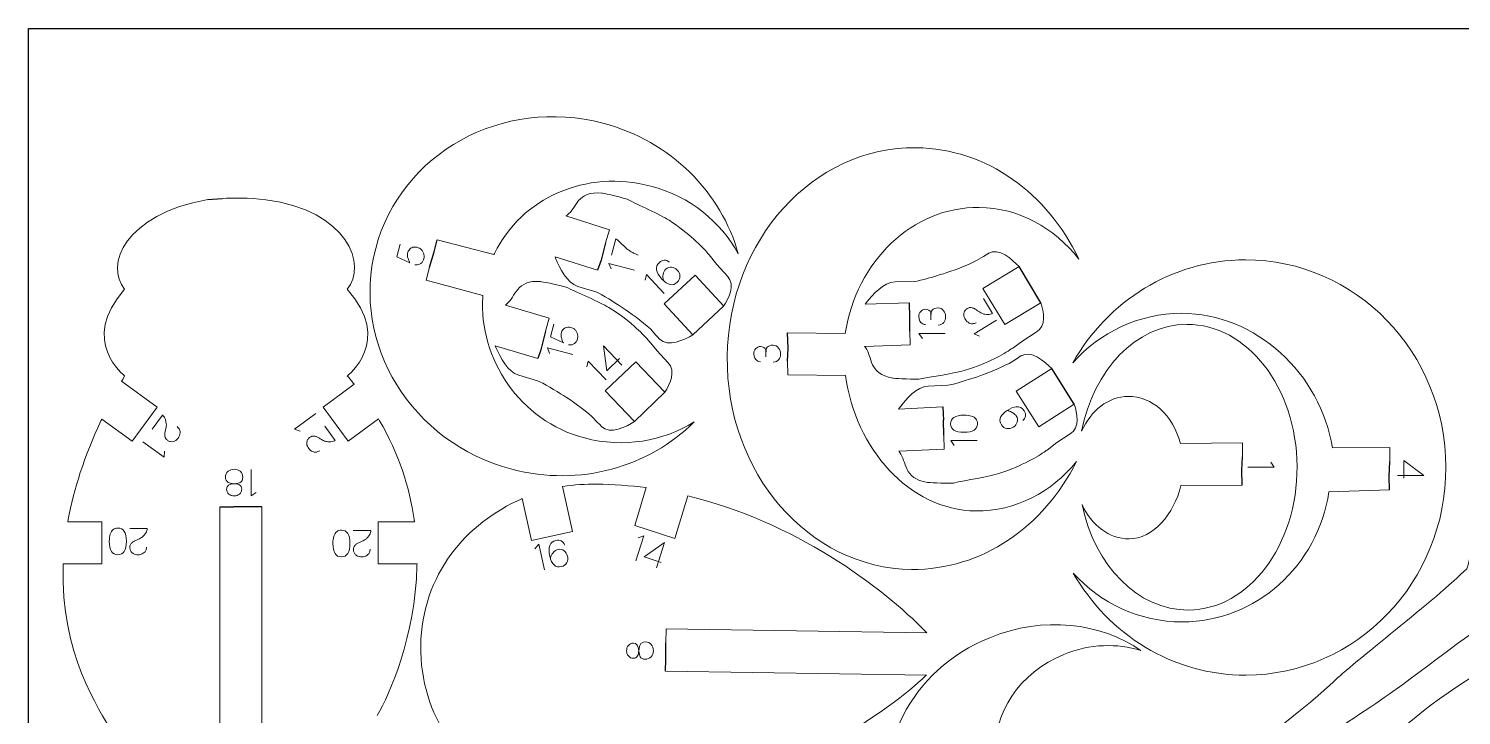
# Model space of a CAD drawing. Header units: millimetres. Extents: x 0 to 213, y 0 to 136.
# Drawn here: x 0 to 103.6, y 86.5 to 136.2 of the extents above; entities that cross this region are included whole.
import ezdxf

# ---------------------------------------------------------------- set-up
doc = ezdxf.new("R2010")
doc.units = ezdxf.units.MM
doc.header["$MEASUREMENT"] = 0
for name, color, linetype in [('Cut', 7, 'Continuous'), ('Stege', 5, 'Continuous'), ('Text', 1, 'Continuous')]:
    doc.layers.add(name, color=color, linetype=linetype)

msp = doc.modelspace()

# ---------------------------------------------------------------- linework, layer by layer
at = {"layer": 'Cut'}
for p, q in [((0, 0), (0, 136.22)), ((0, 136.22), (213.49, 136.22)), ((12.95, 123.85), (13.99, 123.94)), ((29.31, 120.07), (29.53, 120.95)), ((41.39, 119.47), (41.12, 118.75)), ((73.19, 116.39), (71.61, 119)), ((48.03, 114.07), (50.24, 116.13)), ((63.71, 115.34), (63.69, 116.38)), ((54.91, 113.11), (54.86, 114.21)), ((37.03, 112.99), (36.82, 112.34)), ((75.6, 109.04), (73.97, 111.62)), ((43.81, 107.79), (46, 109.91)), ((66.1, 108.85), (66.14, 107.9)), ((87.75, 103.19), (87.72, 104.26)), ((98.39, 102.85), (98.36, 103.81)), ((13.82, 101.62), (14.84, 101.61)), ((16.87, 101.62), (15.9, 101.63)), ((46.05, 89.73), (46.06, 90.56))]:
    msp.add_line(p, q, dxfattribs=at)
at = {"layer": 'Cut', "lineweight": 0}
for p, q in [((38.94, 122.73), (38.85, 122.67)), ((38.85, 122.67), (42, 121.67)), ((42, 121.67), (41.71, 120.71)), ((29.53, 120.95), (33.64, 119.87)), ((33.64, 119.87), (33.69, 119.96)), ((41.12, 118.75), (38.06, 119.72)), ((38.06, 119.72), (38.1, 119.62)), ((49.76, 119.15), (49.2, 119.86)), ((50.52, 118.3), (49.76, 119.15)), ((68.53, 119.44), (69.04, 119.74)), ((28.73, 118.01), (28.99, 118.97)), ((45.95, 116.31), (48.19, 118.38)), ((48.19, 118.38), (50.26, 116.14)), ((71.61, 119), (69, 117.41)), ((32.84, 116.92), (28.73, 118.01)), ((39.71, 117.57), (41.07, 117.15)), ((62.65, 117.9), (64.08, 117.93)), ((69, 117.41), (70.59, 114.81)), ((32.83, 116.82), (32.84, 116.92)), ((34.56, 116.29), (34.48, 116.22)), ((34.48, 116.22), (37.64, 115.28)), ((48.03, 114.07), (45.95, 116.31)), ((50.26, 116.14), (50.24, 116.13)), ((63.69, 116.38), (60.48, 116.28)), ((60.48, 116.28), (60.55, 116.37)), ((70.59, 114.81), (73.19, 116.39)), ((37.64, 115.28), (37.37, 114.32)), ((44.95, 114.49), (45.35, 114.05)), ((54.86, 114.21), (59.04, 114.16)), ((63.73, 113.33), (63.72, 114.33)), ((72.85, 114.25), (71.89, 113.64)), ((36.82, 112.34), (33.74, 113.26)), ((33.74, 113.26), (33.79, 113.15)), ((45.45, 112.9), (44.87, 113.6)), ((60.44, 113.22), (63.73, 113.33)), ((60.51, 113.14), (60.44, 113.22)), ((71.89, 113.64), (71.16, 113.11)), ((41.69, 110), (43.89, 112.11)), ((43.89, 112.11), (46, 109.91)), ((46.22, 112.06), (45.45, 112.9)), ((54.88, 111.16), (54.87, 112.16)), ((70.89, 112), (71.39, 112.31)), ((35.43, 111.14), (36.8, 110.74)), ((59.06, 111.12), (54.88, 111.16)), ((73.97, 111.62), (71.39, 109.98)), ((9.28, 108.84), (6.72, 110.71)), ((23.54, 110.49), (21.29, 108.84)), ((23.45, 110.6), (23.54, 110.49)), ((43.81, 107.79), (41.69, 110)), ((65.04, 110.35), (66.46, 110.41)), ((71.39, 109.98), (73.03, 107.41)), ((7.48, 106.38), (9.28, 108.84)), ((21.29, 108.84), (23.09, 106.38)), ((66.1, 108.85), (62.89, 108.69)), ((62.89, 108.69), (62.96, 108.78)), ((73.03, 107.41), (75.6, 109.04)), ((5.22, 107.83), (5.29, 107.97)), ((5.29, 107.97), (7.48, 106.38)), ((23.09, 106.38), (25.29, 107.98)), ((25.29, 107.98), (25.37, 107.85)), ((40.73, 108.15), (41.13, 107.73)), ((66.2, 105.8), (66.17, 106.8)), ((75.3, 106.9), (74.35, 106.27)), ((62.91, 105.64), (66.2, 105.8)), ((74.35, 106.27), (73.63, 105.72)), ((83.27, 106.21), (87.77, 106.24)), ((87.77, 106.24), (87.77, 105.24)), ((94.26, 105.89), (98.42, 105.9)), ((98.42, 105.9), (98.41, 104.9)), ((62.98, 105.55), (62.91, 105.64)), ((39.33, 99.84), (38.61, 103.08)), ((38.61, 103.08), (38.63, 103.08)), ((44.65, 103.01), (43.83, 100.27)), ((44.62, 103.01), (44.65, 103.01)), ((87.75, 103.19), (83.31, 103.16)), ((98.39, 102.85), (94.01, 102.7)), ((13.82, 101.62), (13.82, 75.9)), ((16.87, 75.94), (16.87, 101.62)), ((35.66, 102.2), (35.68, 102.21)), ((35.68, 102.21), (36.35, 99.18)), ((46.73, 99.33), (47.65, 102.41)), ((47.65, 102.41), (47.67, 102.41)), ((2.84, 100.54), (2.86, 100.69)), ((5.29, 100.54), (2.84, 100.54)), ((5.29, 97.49), (5.29, 100.54)), ((27.9, 100.54), (25.28, 100.54)), ((25.28, 100.54), (25.28, 97.49)), ((27.87, 100.69), (27.9, 100.54)), ((36.35, 99.18), (39.33, 99.84)), ((43.83, 100.27), (46.73, 99.33)), ((2.5, 97.34), (2.5, 97.49)), ((2.5, 97.49), (5.29, 97.49)), ((25.28, 97.49), (28.08, 97.49)), ((28.08, 97.49), (28.07, 97.34)), ((46.1, 92.78), (46.08, 91.78)), ((64.95, 92.49), (46.1, 92.78)), ((64.89, 92.55), (64.95, 92.49)), ((46.05, 89.73), (64.91, 89.44)), ((64.91, 89.44), (64.84, 89.38))]:
    msp.add_line(p, q, dxfattribs=at)
at = {"layer": 'Cut', "lineweight": 0, "flags": 128}
msp.add_lwpolyline([(6.72, 110.71), (6.8, 110.84), (6.94, 111.09)], dxfattribs=at)
at = {"layer": 'Cut', "lineweight": 0}
for centre, radius, start, end in [((6.2, 96.5), 22.28, 39.2722, 40.9165), ((40.87, 89.06), 14.2, 89.1376, 99.0609)]:
    msp.add_arc(centre, radius, start, end, dxfattribs=at)
for points in [[(41.52, 129.38), (34.27, 131.29), (26.91, 127.23), (25.09, 120.32)], [(51.31, 119.92), (50.08, 124.35), (46.46, 128.08), (41.52, 129.38)], [(64.17, 127.6), (56.71, 127.68), (50.6, 120.92), (50.51, 112.49)], [(75.92, 119.55), (73.67, 124.3), (69.27, 127.55), (64.17, 127.6)], [(33.69, 119.96), (35.62, 123.98), (40.3, 126.06), (44.99, 124.82)], [(41.44, 124.32), (39.63, 124.5), (39.62, 123.23), (38.94, 122.73)], [(43.27, 123.88), (42.56, 124.1), (41.44, 124.32), (41.44, 124.32)], [(44.99, 124.82), (47.82, 124.08), (50.05, 122.24), (51.31, 119.92)], [(6.94, 117.36), (5.48, 119.08), (6.95, 122.8), (12.95, 123.85)], [(13.99, 123.94), (14.76, 123.98), (15.9, 123.99), (17.14, 123.83)], [(17.14, 123.83), (23.09, 123.08), (24.49, 119.07), (23.04, 117.36)], [(46.31, 122.35), (45.66, 122.77), (44.06, 123.47), (43.27, 123.88)], [(59.04, 114.16), (59.84, 119.38), (63.89, 123.33), (68.72, 123.28)], [(68.72, 123.28), (71.6, 123.25), (74.16, 121.81), (75.92, 119.55)], [(49.11, 119.95), (48.69, 120.45), (47.78, 121.4), (46.31, 122.35)], [(25.09, 120.32), (23.27, 113.4), (27.68, 106.25), (34.93, 104.34)], [(69.37, 119.95), (70.14, 120.42), (71.12, 119.51), (71.61, 119)], [(38.1, 119.62), (38.4, 118.89), (38.9, 117.82), (39.71, 117.57)], [(49.2, 119.86), (49.17, 119.89), (49.14, 119.92), (49.11, 119.95)], [(66.15, 118.49), (66.74, 118.67), (67.84, 119.08), (68.53, 119.44)], [(69.04, 119.74), (69.65, 120.12), (69.37, 119.95), (69.37, 119.95)], [(87.97, 119.49), (82.65, 119.48), (78.01, 116.49), (75.5, 112.05)], [(102.47, 104.49), (102.45, 112.79), (95.96, 119.5), (87.97, 119.49)], [(50.24, 116.13), (50.61, 116.68), (51.12, 117.65), (50.52, 118.3)], [(64.08, 117.93), (64.45, 117.97), (65.59, 118.32), (66.15, 118.49)], [(6.94, 111.09), (6.94, 111.09), (3.61, 113.62), (6.94, 117.36)], [(23.04, 117.36), (26.37, 113.62), (23.04, 111.09), (23.04, 111.09)], [(37.03, 117.92), (35.23, 118.07), (35.23, 116.8), (34.56, 116.29)], [(38.87, 117.51), (38.16, 117.72), (37.03, 117.92), (37.03, 117.92)], [(41.95, 116.04), (41.28, 116.45), (39.67, 117.12), (38.87, 117.51)], [(41.07, 117.15), (41.42, 117.01), (42.42, 116.36), (42.91, 116.05)], [(60.55, 116.37), (61.03, 116.98), (61.81, 117.88), (62.65, 117.9)], [(40.19, 106.6), (35.51, 107.83), (32.54, 112.36), (32.83, 116.82)], [(44.78, 113.69), (44.35, 114.19), (43.43, 115.12), (41.95, 116.04)], [(42.91, 116.05), (43.44, 115.71), (44.38, 115.02), (44.95, 114.49)], [(73.19, 116.39), (73.39, 115.76), (73.6, 114.71), (72.85, 114.25)], [(75.5, 112.05), (77.46, 114.24), (80.26, 115.62), (83.37, 115.62)], [(83.37, 115.62), (88.73, 115.63), (93.43, 111.22), (94.26, 105.89)], [(45.35, 114.05), (45.84, 113.53), (45.62, 113.76), (45.62, 113.76)], [(45.62, 113.76), (46.23, 113.11), (47.42, 113.71), (48.03, 114.07)], [(33.79, 113.15), (34.1, 112.43), (34.62, 111.37), (35.43, 111.14)], [(44.87, 113.6), (44.84, 113.63), (44.81, 113.66), (44.78, 113.69)], [(62.48, 110.93), (60.69, 111.25), (61.02, 112.47), (60.51, 113.14)], [(71.04, 113.04), (70.51, 112.68), (69.37, 112.01), (67.71, 111.5)], [(71.16, 113.11), (71.12, 113.09), (71.08, 113.07), (71.04, 113.04)], [(71.72, 112.53), (72.48, 113.01), (73.47, 112.12), (73.97, 111.62)], [(46, 109.91), (46.36, 110.47), (46.83, 111.44), (46.22, 112.06)], [(50.51, 112.49), (50.42, 104.07), (56.39, 97.17), (63.84, 97.09)], [(68.52, 111.01), (69.11, 111.2), (70.2, 111.63), (70.89, 112)], [(71.39, 112.31), (71.99, 112.7), (71.72, 112.53), (71.72, 112.53)], [(68.49, 101.32), (63.66, 101.37), (59.75, 105.88), (59.06, 111.12)], [(64.36, 110.86), (63.62, 110.84), (62.48, 110.93), (62.48, 110.93)], [(67.71, 111.5), (66.96, 111.27), (65.23, 111.03), (64.36, 110.86)], [(66.46, 110.41), (66.83, 110.45), (67.96, 110.83), (68.52, 111.01)], [(36.8, 110.74), (37.15, 110.61), (38.16, 109.98), (38.66, 109.68)], [(62.96, 108.78), (63.44, 109.41), (64.19, 110.32), (65.04, 110.35)], [(38.66, 109.68), (39.19, 109.35), (40.14, 108.67), (40.73, 108.15)], [(75.6, 109.04), (75.81, 108.41), (76.04, 107.36), (75.3, 106.9)], [(2.86, 100.69), (3.26, 102.85), (4, 105.23), (5.22, 107.83)], [(25.37, 107.85), (26.78, 105.45), (27.54, 103.02), (27.87, 100.69)], [(34.93, 104.34), (39.87, 103.04), (44.86, 104.51), (48.11, 107.76)], [(48.11, 107.76), (45.87, 106.36), (43.02, 105.86), (40.19, 106.6)], [(41.41, 107.44), (42.03, 106.8), (43.21, 107.42), (43.81, 107.79)], [(41.13, 107.73), (41.63, 107.21), (41.41, 107.44), (41.41, 107.44)], [(73.63, 105.72), (73.59, 105.7), (73.55, 105.68), (73.52, 105.65)], [(64.99, 103.38), (63.2, 103.67), (63.5, 104.9), (62.98, 105.55)], [(63.84, 97.09), (68.94, 97.04), (73.41, 100.19), (75.76, 104.89)], [(75.76, 104.89), (73.96, 102.67), (71.36, 101.29), (68.49, 101.32)], [(73.52, 105.65), (72.98, 105.28), (71.87, 104.59), (70.21, 104.05)], [(70.21, 104.05), (69.47, 103.81), (67.74, 103.53), (66.87, 103.34)], [(88.02, 89.44), (96.02, 89.46), (102.48, 96.2), (102.47, 104.49)], [(41.08, 103.26), (42.19, 103.24), (43.55, 103.15), (44.62, 103.01)], [(66.87, 103.34), (66.13, 103.31), (64.99, 103.38), (64.99, 103.38)], [(94.01, 102.7), (93.2, 97.37), (88.77, 93.3), (83.41, 93.29)], [(28.35, 91.58), (28.43, 96.73), (31.66, 100.47), (35.66, 102.2)], [(47.67, 102.41), (55.3, 100.57), (61.64, 95.91), (64.89, 92.55)], [(6.07, 85.25), (5.06, 87.03), (2.3, 91.02), (2.5, 97.34)], [(28.07, 97.34), (27.97, 92.23), (26.09, 88.07), (25.21, 86.53)], [(83.41, 93.29), (80.3, 93.29), (77.5, 94.65), (75.53, 96.83)], [(75.53, 96.83), (78.05, 92.4), (82.7, 89.43), (88.02, 89.44)], [(80.42, 91.22), (77.52, 93.25), (73.37, 93.74), (69.49, 92.15)], [(35.29, 80.61), (31.38, 82.48), (28.27, 86.46), (28.35, 91.58)], [(69.49, 92.15), (63.76, 89.82), (60.77, 83.89), (62.81, 78.9)], [(74.85, 90.94), (76.74, 91.71), (78.72, 91.76), (80.42, 91.22)], [(69.92, 83.71), (69.69, 86.63), (71.63, 89.63), (74.85, 90.94)], [(64.84, 89.38), (62.35, 86.96), (55.31, 82.13), (47.32, 80.27)]]:
    msp.add_open_spline(points, degree=3, dxfattribs=at)
for points, knots in [([(107.15, 53.63), (107.42, 53.67), (107.68, 53.71), (107.95, 53.75), (108.17, 52.26), (108.38, 50.78), (108.59, 49.3), (109.32, 49.56), (109.86, 49.98), (109.91, 50.68), (109.99, 51.76), (108.9, 55.74), (108.06, 58.22), (108.08, 58.51), (108.02, 58.78), (107.85, 59.04), (107.81, 59.11), (107.75, 59.18), (107.69, 59.26), (107.56, 59.59), (107.45, 59.86), (107.36, 60.04), (107.09, 60.56), (106.46, 61.02), (105.72, 61.2), (102.44, 64.11), (96.67, 68.45), (95.46, 69.36), (93.87, 70.55), (89.87, 72.88), (89.29, 73.82), (88.85, 74.55), (87.98, 77.31), (86.69, 78.42), (86.73, 78.56), (86.76, 78.71), (86.8, 78.87), (86.98, 79.79), (86.42, 80.07), (87.35, 80.72), (88.27, 81.37), (96.57, 86.75), (98.87, 88.42), (101.17, 90.09), (107.35, 94.82), (107.81, 94.83), (108.27, 94.83), (111.05, 94.56), (110.4, 95.48), (110.1, 95.91), (109.25, 96.59), (108.34, 97.21), (108.21, 97.21), (108.09, 97.21), (107.96, 97.21), (107.88, 97.28), (107.8, 97.35), (107.72, 97.42), (107.85, 97.71), (108, 98.02), (108.18, 98.35), (109, 99.85), (110.01, 102.68), (111.03, 105.27), (111.22, 106.17), (110.87, 106), (110.79, 106.7), (111.03, 107.41), (111.18, 108.68), (111.01, 109.83), (110.87, 110.21), (110.47, 110.33), (110.72, 110.87), (111.02, 111.56), (111.29, 112.8), (111.24, 113.97), (111.18, 114.2), (111.08, 114.59), (111.44, 115.24), (111.81, 116.46), (111.85, 117.63), (111.81, 117.81), (112.28, 118.42), (113.11, 119.39), (113.61, 120.44), (113.66, 120.63), (113.61, 120.74), (113.51, 120.8), (113.51, 120.97), (113.47, 121.13), (113.41, 121.22), (112.69, 121.74), (112.8, 122.28), (112.83, 123.12), (112.87, 123.97), (112.74, 124.3), (113.13, 125.43), (113.52, 126.56), (114.4, 126.35), (114.59, 126.45), (114.77, 126.54), (114.84, 126.8), (114.9, 126.8), (115.23, 126.76), (115.42, 126.57), (115.6, 126.31), (115.63, 126.61), (115.41, 127.04), (115.25, 127.07), (115.23, 127.16), (115.12, 127.22), (114.99, 127.26), (115.18, 127.36), (115.24, 127.62), (115.3, 127.61), (115.63, 127.57), (115.83, 127.38), (116, 127.12), (116.04, 127.42), (115.82, 127.85), (115.66, 127.89), (115.63, 128.02), (115.41, 128.09), (115.17, 128.12), (113.64, 128.31), (113.12, 127.55), (112.83, 127.12)], [53.740798, 53.740798, 53.740798, 53.740798, 56.426, 56.426, 56.426, 71.237, 71.237, 71.237, 72.237, 72.237, 72.237, 73.237, 73.237, 73.237, 74.237, 74.237, 74.237, 75.237, 75.237, 75.237, 76.237, 76.237, 76.237, 77.237, 77.237, 77.237, 78.237, 78.237, 78.237, 79.237, 79.237, 79.237, 80.237, 80.237, 80.237, 81.237, 81.237, 81.237, 82.237, 82.237, 82.237, 83.237, 83.237, 83.237, 84.237, 84.237, 84.237, 85.237, 85.237, 85.237, 86.237, 86.237, 86.237, 87.237, 87.237, 87.237, 88.261352, 88.261352, 88.261352, 89.261352, 89.261352, 89.261352, 90.261352, 90.261352, 90.261352, 93.261352, 93.261352, 93.261352, 94.261352, 94.261352, 94.261352, 98.261352, 98.261352, 98.261352, 99.261352, 99.261352, 99.261352, 100.261352, 101.261352, 102.261352, 102.261352, 102.261352, 103.261352, 105.261352, 105.261352, 105.261352, 106.261352, 106.261352, 106.261352, 107.261352, 107.261352, 107.261352, 108.261352, 108.261352, 108.261352, 109.261352, 109.261352, 109.261352, 110.261352, 110.261352, 110.261352, 111.261352, 111.261352, 111.261352, 112.261352, 112.261352, 112.261352, 113.261352, 113.261352, 113.261352, 115.261352, 115.261352, 115.261352, 116.261352, 116.261352, 116.261352, 117.261352, 117.261352, 117.261352, 118.261352, 118.261352, 118.261352, 119.261352, 119.261352, 119.261352, 120.261352, 120.261352, 120.261352, 120.261352]), ([(133.21, 127.48), (133.07, 127.26), (132.98, 127.05), (132.93, 126.86), (132.89, 126.79), (132.84, 126.73), (132.8, 126.67), (132.01, 125.44), (132.12, 123.67), (132.37, 122.32), (132.27, 122.09), (132.18, 122.02), (131.35, 120.99), (131.01, 119.95), (130.88, 119.18), (130.83, 118.9), (130.77, 118.64), (130.46, 118.61), (130.24, 118.69), (130.08, 118.38), (129.73, 117.1), (129.84, 116.01), (130.03, 115.26), (130.09, 115.02), (129.86, 114.8), (129.6, 114.91), (129.45, 114.55), (129.2, 113.25), (129.4, 112.18), (129.64, 111.44), (129.8, 110.97), (129.88, 110.54), (129.32, 110.58), (129.2, 110.2), (129.08, 108.88), (129.39, 107.83), (129.71, 107.12), (129.73, 107.07), (129.75, 107.03), (129.77, 106.98), (129.67, 106.94), (129.55, 106.8), (129.4, 106.52), (128.17, 103.62), (127.27, 101.23), (126.96, 99.52), (126.77, 98.45), (126.73, 98.28), (125.96, 97.67), (125.39, 97.87), (124.83, 98.07), (124.57, 98.12), (124.42, 98.11), (124.47, 97.99), (124.46, 97.99), (124.45, 97.99), (124.45, 97.99), (123.7, 98.11), (120.99, 95.73), (120.63, 95.23), (120.27, 94.73), (106.77, 84.75), (105.11, 83.56), (103.63, 82.49), (102.35, 80.89), (102.54, 79.35), (101.65, 79.01), (101.38, 77.33), (101.38, 77.33), (101.26, 76.25), (101.36, 75.21), (103.5, 73.87), (105.64, 72.54), (112.31, 68.35), (114.09, 67.52), (115.2, 67.01), (119.5, 64.3), (122.7, 62.4), (123.22, 59.08), (124.82, 54.64), (125.08, 54.5), (125.08, 54.5), (126.32, 54.6), (126.83, 54.57), (126.61, 55.97), (126.4, 57.37), (126.19, 58.77), (126.4, 58.81), (126.62, 58.84), (126.83, 58.87)], [0, 0, 0, 0, 1, 1, 1, 2, 2, 2, 3, 3, 5, 5, 5, 6, 6, 6, 7, 7, 8, 8, 8, 9, 9, 9, 10, 11, 11, 11, 12, 12, 12, 13, 14, 14, 14, 15, 15, 15, 16, 16, 16, 17, 17, 17, 18, 18, 18, 19, 19, 24.929273, 24.929273, 24.929273, 25.929273, 25.929273, 25.929273, 26.929273, 26.929273, 26.929273, 27.929273, 27.929273, 27.929273, 28.929273, 28.929273, 28.929273, 29.929273, 29.929273, 29.929273, 30.929273, 30.929273, 30.929273, 31.929273, 31.929273, 31.929273, 32.929273, 32.929273, 32.929273, 33.929273, 33.929273, 33.929273, 34.929273, 34.929273, 34.929273, 35.929273, 35.929273, 35.929273, 49.933653, 49.933653, 49.933653, 52.065645, 52.065645, 52.065645, 52.065645]), ([(112.83, 127.12), (112.69, 126.89), (112.6, 126.68), (112.56, 126.49), (112.51, 126.42), (112.47, 126.36), (112.43, 126.3), (111.64, 125.07), (111.75, 123.3), (112, 121.96), (112.01, 121.88), (112.03, 121.82), (112.05, 121.75), (111.98, 121.75), (111.9, 121.72), (111.81, 121.65), (110.98, 120.62), (110.64, 119.58), (110.51, 118.81), (110.46, 118.53), (110.4, 118.27), (110.09, 118.24), (109.87, 118.32), (109.71, 118.01), (109.36, 116.73), (109.48, 115.64), (109.67, 114.89), (109.73, 114.65), (109.49, 114.42), (109.23, 114.54), (109.08, 114.18), (108.83, 112.88), (109.03, 111.8), (109.28, 111.07), (109.44, 110.6), (109.23, 110.11), (108.95, 110.21), (108.83, 109.83), (108.72, 108.51), (109.02, 107.46), (109.34, 106.75), (109.37, 106.7), (109.31, 106.57), (109.19, 106.43), (109.04, 106.14), (107.82, 103.24), (106.92, 100.86), (106.61, 99.14), (106.55, 98.81), (106.5, 98.56), (106.46, 98.35), (105.78, 98.46), (105.08, 98.94), (104.55, 99.23), (104.47, 99.09), (104.08, 97.32), (103.98, 97.14), (101.86, 95.01), (95.59, 90.21), (94.34, 88.96), (93.1, 87.71), (87.06, 82.94), (86.51, 82.75), (85.95, 82.56), (83.56, 80.43), (84.49, 78.22), (84.49, 78.22), (84.5, 78.2), (84.51, 78.18), (84.06, 77.67), (83.72, 77.11), (83.72, 77.11), (83.18, 76.24), (82.69, 75.62), (83.82, 74.47), (84.95, 73.32), (86.37, 70.62), (87.52, 69.8), (88.67, 68.98), (93.71, 63.86), (96.3, 61.36), (98.48, 59.27), (100.22, 57.1), (101.82, 55.61), (102.06, 53.1), (103.07, 50.44), (103.84, 49.07), (103.84, 49.07), (104.73, 49.03), (105.55, 49), (105.35, 50.44), (105.14, 51.87), (104.93, 53.31), (105.13, 53.34), (105.33, 53.37), (105.52, 53.4)], [0, 0, 0, 0, 1, 1, 1, 2, 2, 2, 3, 3, 3, 4, 4, 4, 5, 5, 5, 6, 6, 6, 7, 7, 8, 8, 8, 9, 9, 9, 10, 11, 11, 11, 12, 12, 12, 13, 14, 14, 14, 15, 15, 15, 16, 17, 17, 17, 18, 18, 18, 19, 19, 19, 20, 20, 20, 21, 21, 21, 22, 22, 22, 23, 23, 23, 24, 24, 24, 25, 25, 25, 26, 26, 26, 27, 27, 27, 28, 28, 28, 29, 29, 29, 30, 30, 30, 31, 31, 31, 32, 32, 32, 46.369, 46.369, 46.369, 48.330976, 48.330976, 48.330976, 48.330976]), ([(120.63, 56.47), (120.97, 56.59), (121.31, 56.71), (121.65, 56.83), (122.16, 55.36), (122.68, 53.9), (123.19, 52.44), (123.57, 52.54), (124.59, 52.98), (124.56, 53.27), (124.46, 54.2), (123.42, 62.58), (119.46, 63.93), (119.43, 63.94), (119.4, 63.95), (119.37, 63.96), (118.52, 64.77), (112.09, 68.52), (109.06, 69.6), (105.98, 70.69), (102.4, 73.27), (101.05, 73.97), (99.95, 74.54), (98.6, 75.59), (97.73, 76.07), (97.62, 76.33), (97.36, 76.76), (96.88, 77.51), (96.46, 78.18), (95.35, 80.27), (97.43, 81.07), (99.5, 81.88), (103.99, 85.09), (104.4, 85.64), (104.81, 86.2), (106.03, 86.96), (107.63, 87.2), (109.22, 87.44), (113.46, 89.54), (113.93, 90.18), (114.4, 90.82), (114.89, 91.32), (114.81, 91.87), (114.79, 92.03), (114.49, 93.32), (114.49, 93.32), (114.44, 93.39), (114.38, 93.47), (114.32, 93.54), (114.72, 94.91), (115.2, 96.76), (115.65, 98.5), (115.66, 98.62), (115.65, 98.72), (115.64, 98.8), (115.87, 99.43), (116.06, 100.2), (116.11, 100.95), (116.07, 101.18), (115.96, 101.25), (116.27, 102.04), (116.67, 103.25), (116.75, 104.41), (116.71, 104.69), (116.56, 104.74), (116.82, 105.52), (117.23, 106.73), (117.31, 107.89), (117.27, 108.12), (117.16, 108.19), (117.06, 108.28), (117.09, 108.33), (117.25, 108.6), (117.41, 108.97), (117.55, 109.39), (117.61, 109.46), (117.64, 109.58), (117.65, 109.72), (117.8, 110.23), (117.91, 110.8), (117.95, 111.35), (117.89, 111.75), (117.6, 111.68), (117.24, 111.56), (117.24, 111.56), (116.97, 111.37), (116.8, 111.63), (116.8, 111.89), (116.79, 112.19), (116.76, 113.03), (116.61, 113.35), (116.91, 114.51), (117.22, 115.67), (118.11, 115.53), (118.29, 115.63), (118.46, 115.74), (118.51, 116.01), (118.57, 116), (118.9, 115.99), (119.11, 115.82), (119.3, 115.57), (119.32, 115.87), (119.07, 116.28), (118.91, 116.3), (118.88, 116.39), (118.76, 116.44), (118.63, 116.48), (118.81, 116.58), (118.85, 116.85), (118.91, 116.85), (119.24, 116.83), (119.45, 116.66), (119.65, 116.41), (119.66, 116.72), (119.41, 117.13), (119.25, 117.15), (119.2, 117.28), (118.98, 117.34), (118.74, 117.35), (117.2, 117.42), (116.75, 116.62), (116.49, 116.17)], [51.299949, 51.299949, 51.299949, 51.299949, 54.876512, 54.876512, 54.876512, 70.215354, 70.215354, 70.215354, 72.113919, 72.113919, 72.113919, 73.113919, 73.113919, 73.113919, 74.113919, 74.113919, 74.113919, 75.113919, 75.113919, 75.113919, 76.113919, 76.113919, 76.113919, 77.113919, 77.113919, 77.113919, 78.113919, 78.113919, 78.113919, 79.113919, 79.113919, 79.113919, 80.113919, 80.113919, 80.113919, 81.113919, 81.113919, 81.113919, 82.113919, 82.113919, 82.113919, 83.113919, 83.113919, 83.113919, 84.113919, 84.113919, 84.113919, 85.060463, 85.060463, 85.060463, 86.060463, 86.060463, 86.060463, 87.060463, 87.060463, 87.060463, 88.060463, 88.060463, 88.060463, 89.060463, 89.060463, 91.060463, 91.060463, 91.060463, 92.060463, 92.060463, 94.060463, 94.060463, 94.060463, 95.060463, 96.060463, 96.060463, 96.060463, 97.060463, 97.060463, 97.060463, 98.060463, 98.060463, 98.060463, 99.060463, 99.060463, 99.060463, 100.060463, 100.060463, 100.060463, 101.060463, 101.060463, 103.060463, 103.060463, 103.060463, 104.060463, 104.060463, 104.060463, 105.060463, 105.060463, 105.060463, 106.060463, 106.060463, 106.060463, 107.060463, 107.060463, 107.060463, 108.060463, 108.060463, 108.060463, 110.060463, 110.060463, 110.060463, 111.060463, 111.060463, 111.060463, 112.060463, 112.060463, 112.060463, 113.060463, 113.060463, 113.060463, 114.060463, 114.060463, 114.060463, 115.060463, 115.060463, 115.060463, 115.060463]), ([(116.49, 116.17), (116.36, 115.93), (116.29, 115.72), (116.26, 115.52), (116.22, 115.45), (116.18, 115.38), (116.15, 115.32), (115.6, 114.31), (115.64, 113), (115.85, 111.84), (115.84, 111.82), (115.83, 111.81), (115.82, 111.8), (115.43, 110.53), (115.52, 109.44), (115.68, 108.68), (115.7, 108.59), (115.52, 108.57), (115.33, 108.61), (115.18, 108.33), (114.79, 107.07), (114.87, 105.98), (114.91, 105.1), (114.75, 105.09), (114.62, 104.86), (114.23, 103.59), (114.31, 102.5), (114.32, 101.63), (114.13, 101.67), (113.98, 101.4), (113.75, 100.65), (113.69, 99.97), (113.71, 99.38), (113.66, 99.31), (113.61, 99.22), (113.56, 99.09), (113.2, 97.85), (112.9, 96.72), (112.69, 95.72), (112.5, 95.87), (112.32, 95.97), (112.16, 95.98), (112.16, 95.98), (112.18, 95.92), (112.21, 95.83), (111.33, 94.44), (109.87, 92.46), (108.06, 91.5), (105.43, 90.12), (100.91, 87.18), (98.99, 85.26), (97.08, 83.35), (97.31, 83.25), (96.58, 82.93), (95.85, 82.61), (92.17, 80.91), (93.07, 78.64), (93.07, 78.64), (93.31, 77.66), (93.89, 76.76), (93.68, 76.57), (93.47, 76.33), (93.26, 76.03), (93.12, 74.83), (93.1, 72.69), (95.28, 71.34), (97.47, 69.99), (102.35, 65.79), (105.6, 64.54), (107.93, 63.65), (110.62, 61.39), (113.51, 59.7), (114.03, 56.9), (116.94, 53.34), (118.74, 50.6), (118.74, 50.6), (119.85, 51.22), (120.36, 51.29), (119.83, 52.8), (119.3, 54.31), (118.77, 55.82), (119, 55.9), (119.22, 55.98), (119.45, 56.06)], [0, 0, 0, 0, 1, 1, 1, 2, 2, 2, 3, 3, 3, 4, 4, 4, 5, 5, 5, 6, 7, 7, 7, 8, 8, 10, 10, 10, 11, 11, 13, 13, 13, 14, 14, 14, 15, 15, 15, 16, 16, 16, 17, 17, 17, 18, 18, 18, 19, 19, 19, 20, 20, 20, 21, 21, 21, 22, 22, 22, 23, 23, 23, 24, 24, 24, 25, 25, 25, 26, 26, 26, 27, 27, 27, 28, 28, 28, 29, 29, 29, 44.819658, 44.819658, 44.819658, 47.192781, 47.192781, 47.192781, 47.192781]), ([(91.71, 104.54), (91.67, 110.24), (88.1, 114.85), (83.73, 114.82), (80.06, 114.79), (77, 111.52), (76.13, 107.09)], [48.096566, 48.096566, 48.096566, 48.096566, 49.096566, 49.096566, 49.096566, 50.096566, 50.096566, 50.096566, 50.096566]), ([(76.13, 107.09), (76.81, 108.59), (78.05, 109.6), (79.49, 109.61), (81.24, 109.62), (82.74, 108.27), (83.27, 106.21)], [2, 2, 2, 2, 3, 3, 3, 3.998817, 3.998817, 3.998817, 3.998817]), ([(76.16, 101.78), (77.09, 97.36), (80.19, 94.13), (83.86, 94.15), (88.23, 94.18), (91.74, 98.83), (91.71, 104.54)], [46.096566, 46.096566, 46.096566, 46.096566, 47.096566, 47.096566, 47.096566, 48.096566, 48.096566, 48.096566, 48.096566]), ([(83.31, 103.16), (82.81, 101.09), (81.31, 99.31), (79.56, 99.3), (78.12, 99.29), (76.86, 100.29), (76.16, 101.78)], [44.097749, 44.097749, 44.097749, 44.097749, 45.096566, 45.096566, 45.096566, 46.096566, 46.096566, 46.096566, 46.096566])]:
    msp.add_open_spline(points, degree=3, knots=knots, dxfattribs=at)
at = {"layer": 'Stege'}
for p, q in [((41.71, 120.71), (41.39, 119.47)), ((28.99, 118.97), (29.31, 120.07)), ((63.72, 114.33), (63.71, 115.34)), ((37.37, 114.32), (37.03, 112.99)), ((54.87, 112.16), (54.91, 113.11)), ((66.17, 106.8), (66.14, 107.9)), ((87.72, 104.26), (87.77, 105.24)), ((98.36, 103.81), (98.41, 104.9)), ((15.9, 101.63), (14.84, 101.61)), ((46.06, 90.56), (46.08, 91.78))]:
    msp.add_line(p, q, dxfattribs=at)
at = {"layer": 'Text', "lineweight": 0}
for p, q in [((26.87, 120.62), (26.63, 119.7)), ((42.14, 119.82), (42.45, 121.01)), ((26.63, 119.7), (27.56, 119.28)), ((69.69, 115.61), (69.03, 116.69)), ((65.24, 115.66), (65.24, 115.16)), ((65.24, 115.16), (65.24, 115.3)), ((37.98, 114.83), (37.74, 113.91)), ((37.74, 113.91), (38.66, 113.49)), ((53.31, 112.96), (53.31, 112.47)), ((53.31, 112.47), (53.31, 112.6)), ((9.67, 108.26), (8.92, 107.23)), ((22.17, 106.43), (21.42, 107.46)), ((8.58, 100.05), (7.31, 100.05)), ((24.75, 99.9), (23.47, 99.9))]:
    msp.add_line(p, q, dxfattribs=at)
at = {"layer": 'Text', "lineweight": 0, "flags": 128}
for points in [[(42.11, 118.83), (41.96, 119.23), (43.8, 118.75)], [(44.58, 118.02), (44.67, 118.44), (45.96, 117.05)], [(68.76, 113.96), (68.36, 114.14), (69.98, 115.13)], [(64.62, 113.81), (64.37, 114.17), (66.27, 114.17)], [(37.66, 112.71), (37.51, 113.12), (39.34, 112.63)], [(42.72, 112.36), (41.8, 111.47), (41.56, 113.27), (42.9, 111.88)], [(40.36, 111.74), (40.45, 112.16), (41.76, 110.8)], [(19.64, 107.1), (19.23, 107.25), (20.77, 108.36)], [(9.81, 105.65), (9.8, 105.21), (8.26, 106.33)], [(66.91, 106.06), (66.67, 106.41), (68.57, 106.41)], [(89.81, 104.84), (90.05, 104.49), (88.15, 104.49)], [(99.43, 103.69), (99.43, 104.96), (100.88, 103.89), (98.96, 103.89)], [(16.44, 102.66), (16.08, 102.41), (16.08, 104.31)], [(44.07, 99.38), (44.48, 99.51), (43.9, 97.7)], [(36.59, 98.59), (36.89, 98.91), (37.3, 97.06)], [(45.73, 97.6), (44.51, 97.99), (45.98, 99.04), (45.39, 97.21)]]:
    msp.add_lwpolyline(points, dxfattribs=at)
at = {"layer": 'Text', "lineweight": 0}
for points in [[(27.45, 120.12), (27.48, 120.18), (27.52, 120.23), (27.55, 120.27)], [(27.55, 120.27), (27.59, 120.31), (27.64, 120.35), (27.7, 120.37)], [(27.7, 120.37), (27.75, 120.39), (27.82, 120.41), (27.89, 120.41)], [(27.89, 120.41), (27.96, 120.41), (28.02, 120.41), (28.07, 120.4)], [(28.07, 120.4), (28.13, 120.38), (28.19, 120.36), (28.25, 120.33)], [(28.25, 120.33), (28.31, 120.3), (28.35, 120.27), (28.39, 120.23)], [(28.39, 120.23), (28.43, 120.19), (28.46, 120.14), (28.5, 120.07)], [(42.45, 121.01), (42.45, 121.01), (42.47, 121), (42.51, 120.98)], [(42.51, 120.98), (42.55, 120.95), (42.59, 120.92), (42.64, 120.87)], [(42.64, 120.87), (42.69, 120.82), (42.74, 120.78), (42.79, 120.73)], [(42.79, 120.73), (42.83, 120.69), (42.88, 120.63), (42.94, 120.58)], [(42.94, 120.58), (43, 120.53), (43.06, 120.47), (43.11, 120.42)], [(43.11, 120.42), (43.16, 120.37), (43.22, 120.32), (43.28, 120.27)], [(43.28, 120.27), (43.35, 120.22), (43.42, 120.17), (43.5, 120.12)], [(27.39, 119.83), (27.39, 119.87), (27.39, 119.92), (27.4, 119.96)], [(27.4, 119.71), (27.4, 119.75), (27.4, 119.79), (27.39, 119.83)], [(27.4, 119.96), (27.4, 120.01), (27.42, 120.06), (27.45, 120.12)], [(27.43, 119.58), (27.42, 119.62), (27.41, 119.66), (27.4, 119.71)], [(27.48, 119.45), (27.46, 119.49), (27.45, 119.54), (27.43, 119.58)], [(27.53, 119.33), (27.51, 119.37), (27.49, 119.4), (27.48, 119.45)], [(27.56, 119.28), (27.55, 119.29), (27.54, 119.3), (27.53, 119.33)], [(28.27, 119.18), (28.2, 119.15), (28.14, 119.13), (28.08, 119.12)], [(28.44, 119.31), (28.39, 119.25), (28.34, 119.21), (28.27, 119.18)], [(28.54, 119.48), (28.52, 119.42), (28.48, 119.37), (28.44, 119.31)], [(28.5, 120.07), (28.54, 120.01), (28.57, 119.94), (28.58, 119.88)], [(28.59, 119.68), (28.58, 119.6), (28.56, 119.53), (28.54, 119.48)], [(28.58, 119.88), (28.6, 119.82), (28.6, 119.75), (28.59, 119.68)], [(43.5, 120.12), (43.58, 120.06), (43.66, 120.02), (43.73, 119.98)], [(43.73, 119.98), (43.8, 119.94), (43.92, 119.9), (44.08, 119.83)], [(45.79, 118.1), (45.33, 118.6), (45.27, 119), (45.6, 119.31)], [(45.6, 119.31), (45.71, 119.41), (45.83, 119.46), (45.95, 119.47)], [(45.95, 119.47), (46.08, 119.47), (46.2, 119.42), (46.31, 119.33)], [(28.08, 119.12), (28.02, 119.12), (27.97, 119.12), (27.91, 119.12)], [(46.9, 117.87), (46.58, 117.57), (46.21, 117.65), (45.79, 118.1)], [(45.89, 118), (45.86, 118.15), (45.85, 118.29), (45.87, 118.44)], [(45.87, 118.44), (45.9, 118.6), (45.97, 118.73), (46.07, 118.82)], [(46.07, 118.82), (46.19, 118.94), (46.33, 118.98), (46.49, 118.96)], [(46.49, 118.96), (46.64, 118.95), (46.78, 118.87), (46.89, 118.75)], [(46.89, 118.75), (47.02, 118.62), (47.08, 118.47), (47.09, 118.31)], [(47.09, 118.31), (47.09, 118.14), (47.03, 117.99), (46.9, 117.87)], [(67.85, 115.96), (67.91, 115.99), (67.97, 116.02), (68.03, 116.03)], [(68.03, 116.03), (68.09, 116.04), (68.15, 116.04), (68.22, 116.02)], [(68.22, 116.02), (68.3, 116), (68.36, 115.97), (68.43, 115.93)], [(64.36, 115.39), (64.36, 115.53), (64.41, 115.65), (64.5, 115.75)], [(64.66, 114.86), (64.46, 114.95), (64.36, 115.13), (64.36, 115.39)], [(64.5, 115.75), (64.59, 115.86), (64.71, 115.92), (64.85, 115.92)], [(64.85, 115.92), (65.03, 115.92), (65.16, 115.83), (65.24, 115.66)], [(65.24, 115.43), (65.24, 115.64), (65.27, 115.78), (65.32, 115.86)], [(65.24, 115.3), (65.24, 115.36), (65.24, 115.4), (65.24, 115.43)], [(65.32, 115.86), (65.4, 115.96), (65.54, 116.01), (65.77, 116.01)], [(65.77, 116.01), (65.91, 116.01), (66.04, 115.94), (66.15, 115.8)], [(66.3, 115.38), (66.3, 115.03), (66.12, 114.82), (65.77, 114.77)], [(66.15, 115.8), (66.25, 115.67), (66.3, 115.53), (66.3, 115.38)], [(67.62, 115.43), (67.61, 115.49), (67.61, 115.56), (67.62, 115.63)], [(67.62, 115.63), (67.63, 115.7), (67.66, 115.76), (67.7, 115.82)], [(67.68, 115.25), (67.65, 115.31), (67.63, 115.37), (67.62, 115.43)], [(67.78, 115.1), (67.74, 115.14), (67.71, 115.2), (67.68, 115.25)], [(67.7, 115.82), (67.74, 115.87), (67.79, 115.92), (67.85, 115.96)], [(67.92, 114.97), (67.86, 115.01), (67.81, 115.05), (67.78, 115.1)], [(68.43, 115.93), (68.49, 115.9), (68.55, 115.86), (68.61, 115.81)], [(68.61, 115.81), (68.68, 115.76), (68.73, 115.73), (68.77, 115.7)], [(68.77, 115.7), (68.81, 115.67), (68.86, 115.64), (68.92, 115.62)], [(68.92, 115.62), (68.98, 115.59), (69.05, 115.57), (69.13, 115.55)], [(69.13, 115.55), (69.22, 115.54), (69.29, 115.53), (69.36, 115.53)], [(69.36, 115.53), (69.43, 115.53), (69.49, 115.54), (69.55, 115.56)], [(69.55, 115.56), (69.61, 115.57), (69.64, 115.59), (69.66, 115.6)], [(69.66, 115.6), (69.67, 115.61), (69.68, 115.61), (69.69, 115.61)], [(38.5, 114.04), (38.5, 114.08), (38.5, 114.13), (38.51, 114.17)], [(38.51, 113.92), (38.51, 113.96), (38.5, 114), (38.5, 114.04)], [(38.51, 114.17), (38.51, 114.22), (38.53, 114.27), (38.56, 114.33)], [(38.56, 114.33), (38.59, 114.39), (38.63, 114.44), (38.66, 114.48)], [(38.66, 114.48), (38.7, 114.52), (38.74, 114.55), (38.8, 114.58)], [(38.8, 114.58), (38.86, 114.6), (38.93, 114.61), (38.99, 114.62)], [(38.99, 114.62), (39.06, 114.62), (39.13, 114.62), (39.18, 114.6)], [(39.18, 114.6), (39.24, 114.59), (39.29, 114.57), (39.35, 114.54)], [(39.35, 114.54), (39.41, 114.51), (39.46, 114.48), (39.5, 114.44)], [(39.5, 114.44), (39.53, 114.4), (39.57, 114.35), (39.61, 114.28)], [(39.61, 114.28), (39.65, 114.22), (39.68, 114.15), (39.69, 114.09)], [(39.69, 114.09), (39.71, 114.03), (39.71, 113.96), (39.7, 113.89)], [(64.85, 114.8), (64.77, 114.81), (64.7, 114.83), (64.66, 114.86)], [(68.09, 114.89), (68.04, 114.9), (67.98, 114.93), (67.92, 114.97)], [(68.27, 114.87), (68.2, 114.86), (68.15, 114.87), (68.09, 114.89)], [(68.51, 114.94), (68.41, 114.9), (68.33, 114.88), (68.27, 114.87)], [(38.54, 113.79), (38.53, 113.83), (38.52, 113.87), (38.51, 113.92)], [(38.58, 113.66), (38.57, 113.7), (38.55, 113.75), (38.54, 113.79)], [(38.63, 113.54), (38.62, 113.57), (38.6, 113.61), (38.58, 113.66)], [(38.66, 113.49), (38.66, 113.49), (38.65, 113.51), (38.63, 113.54)], [(39.19, 113.33), (39.13, 113.33), (39.07, 113.33), (39.02, 113.33)], [(39.38, 113.39), (39.31, 113.35), (39.25, 113.34), (39.19, 113.33)], [(39.55, 113.52), (39.5, 113.46), (39.44, 113.42), (39.38, 113.39)], [(39.65, 113.69), (39.62, 113.63), (39.59, 113.58), (39.55, 113.52)], [(39.7, 113.89), (39.69, 113.81), (39.67, 113.74), (39.65, 113.69)], [(52.43, 112.69), (52.43, 112.83), (52.48, 112.95), (52.56, 113.06)], [(52.56, 113.06), (52.66, 113.16), (52.77, 113.22), (52.91, 113.22)], [(52.91, 113.22), (53.1, 113.22), (53.23, 113.13), (53.31, 112.96)], [(53.31, 112.73), (53.31, 112.94), (53.33, 113.08), (53.39, 113.16)], [(53.39, 113.16), (53.46, 113.26), (53.61, 113.32), (53.84, 113.31)], [(53.84, 113.31), (53.98, 113.31), (54.11, 113.24), (54.22, 113.11)], [(54.22, 113.11), (54.32, 112.98), (54.37, 112.84), (54.37, 112.68)], [(52.72, 112.16), (52.53, 112.26), (52.43, 112.43), (52.43, 112.69)], [(52.92, 112.1), (52.83, 112.12), (52.77, 112.14), (52.72, 112.16)], [(53.31, 112.6), (53.31, 112.66), (53.31, 112.71), (53.31, 112.73)], [(54.37, 112.68), (54.37, 112.33), (54.19, 112.13), (53.84, 112.08)], [(71.4, 108.85), (71.21, 108.83), (70.99, 108.75), (70.75, 108.59)], [(71.98, 108.57), (71.84, 108.78), (71.65, 108.88), (71.4, 108.85)], [(9.69, 108.24), (9.68, 108.25), (9.67, 108.25), (9.67, 108.26)], [(9.77, 108.15), (9.73, 108.2), (9.71, 108.23), (9.69, 108.24)], [(9.87, 107.99), (9.84, 108.05), (9.81, 108.1), (9.77, 108.15)], [(9.93, 107.77), (9.91, 107.85), (9.89, 107.92), (9.87, 107.99)], [(9.96, 107.54), (9.96, 107.61), (9.95, 107.68), (9.93, 107.77)], [(66.66, 107.63), (66.66, 108.04), (66.98, 108.25), (67.63, 108.25)], [(67.63, 108.25), (68.05, 108.25), (68.34, 108.16), (68.49, 107.98)], [(68.49, 107.98), (68.56, 107.88), (68.6, 107.77), (68.6, 107.63)], [(70.33, 107.55), (70.2, 107.75), (70.19, 107.95), (70.3, 108.15)], [(70.3, 108.15), (70.39, 108.31), (70.54, 108.45), (70.75, 108.59)], [(70.75, 108.59), (70.83, 108.59), (70.94, 108.54), (71.11, 108.44)], [(71.11, 108.44), (71.27, 108.35), (71.37, 108.26), (71.41, 108.2)], [(71.48, 107.75), (71.43, 107.6), (71.34, 107.48), (71.19, 107.39)], [(71.41, 108.2), (71.51, 108.06), (71.53, 107.91), (71.48, 107.75)], [(71.87, 107.86), (71.98, 107.96), (72.05, 108.07), (72.07, 108.19)], [(72.07, 108.19), (72.09, 108.32), (72.06, 108.44), (71.98, 108.57)], [(9.85, 106.75), (9.84, 106.82), (9.84, 106.89), (9.85, 106.97)], [(9.85, 106.97), (9.86, 107.04), (9.87, 107.11), (9.89, 107.19)], [(9.91, 106.56), (9.88, 106.61), (9.86, 106.67), (9.85, 106.75)], [(9.89, 107.19), (9.91, 107.26), (9.93, 107.32), (9.94, 107.37)], [(9.94, 107.37), (9.95, 107.42), (9.95, 107.48), (9.96, 107.54)], [(10.74, 107.42), (10.81, 107.35), (10.87, 107.28), (10.9, 107.23)], [(10.94, 106.87), (10.92, 106.8), (10.9, 106.74), (10.87, 106.69)], [(10.9, 107.23), (10.93, 107.17), (10.94, 107.12), (10.95, 107.06)], [(10.95, 107.06), (10.95, 107), (10.95, 106.94), (10.94, 106.87)], [(20.31, 106.63), (20.37, 106.67), (20.42, 106.7), (20.48, 106.72)], [(20.48, 106.72), (20.54, 106.74), (20.6, 106.74), (20.68, 106.72)], [(20.68, 106.72), (20.75, 106.71), (20.82, 106.69), (20.89, 106.65)], [(67.63, 107.01), (66.98, 107.01), (66.66, 107.22), (66.66, 107.63)], [(68.6, 107.63), (68.6, 107.22), (68.27, 107.01), (67.63, 107.01)], [(70.72, 107.28), (70.56, 107.31), (70.43, 107.4), (70.33, 107.55)], [(71.19, 107.39), (71.04, 107.29), (70.88, 107.26), (70.72, 107.28)], [(10.05, 106.43), (9.99, 106.47), (9.95, 106.51), (9.91, 106.56)], [(10.24, 106.34), (10.17, 106.36), (10.11, 106.38), (10.05, 106.43)], [(10.44, 106.34), (10.37, 106.32), (10.3, 106.32), (10.24, 106.34)], [(10.63, 106.41), (10.58, 106.38), (10.52, 106.35), (10.44, 106.34)], [(10.76, 106.54), (10.72, 106.49), (10.68, 106.45), (10.63, 106.41)], [(10.87, 106.69), (10.84, 106.63), (10.81, 106.58), (10.76, 106.54)], [(20.12, 106.09), (20.1, 106.14), (20.1, 106.21), (20.11, 106.28)], [(20.11, 106.28), (20.11, 106.36), (20.13, 106.42), (20.17, 106.48)], [(20.2, 105.92), (20.16, 105.97), (20.14, 106.03), (20.12, 106.09)], [(20.17, 106.48), (20.21, 106.54), (20.25, 106.59), (20.31, 106.63)], [(20.31, 105.77), (20.26, 105.81), (20.23, 105.86), (20.2, 105.92)], [(20.46, 105.65), (20.4, 105.69), (20.35, 105.72), (20.31, 105.77)], [(21.05, 105.67), (20.95, 105.62), (20.87, 105.59), (20.81, 105.58)], [(20.89, 106.65), (20.95, 106.62), (21.02, 106.59), (21.08, 106.55)], [(21.08, 106.55), (21.15, 106.5), (21.2, 106.47), (21.24, 106.45)], [(21.24, 106.45), (21.29, 106.42), (21.34, 106.4), (21.4, 106.38)], [(21.4, 106.38), (21.46, 106.36), (21.54, 106.34), (21.62, 106.33)], [(21.62, 106.33), (21.71, 106.32), (21.78, 106.32), (21.85, 106.33)], [(21.85, 106.33), (21.92, 106.33), (21.98, 106.35), (22.04, 106.37)], [(22.04, 106.37), (22.09, 106.39), (22.13, 106.41), (22.14, 106.42)], [(22.14, 106.42), (22.16, 106.43), (22.17, 106.43), (22.17, 106.43)], [(20.64, 105.58), (20.58, 105.6), (20.52, 105.62), (20.46, 105.65)], [(20.81, 105.58), (20.75, 105.57), (20.69, 105.57), (20.64, 105.58)], [(14.23, 103.77), (14.23, 103.94), (14.29, 104.08), (14.42, 104.19)], [(14.43, 103.39), (14.3, 103.46), (14.23, 103.59), (14.23, 103.77)], [(14.42, 104.19), (14.53, 104.29), (14.68, 104.34), (14.86, 104.34)], [(14.86, 104.34), (15.04, 104.34), (15.18, 104.29), (15.3, 104.19)], [(15.3, 104.19), (15.42, 104.08), (15.48, 103.94), (15.48, 103.76)], [(15.48, 103.76), (15.48, 103.58), (15.42, 103.46), (15.3, 103.39)], [(14.87, 103.29), (14.5, 103.28), (14.31, 103.15), (14.31, 102.9)], [(14.31, 102.9), (14.31, 102.75), (14.37, 102.63), (14.48, 102.54)], [(14.87, 103.29), (14.65, 103.32), (14.5, 103.35), (14.43, 103.39)], [(15.3, 103.39), (15.24, 103.36), (15.09, 103.32), (14.87, 103.29)], [(15.24, 103.2), (15.16, 103.25), (15.04, 103.28), (14.87, 103.29)], [(15.41, 102.9), (15.41, 103.04), (15.35, 103.14), (15.24, 103.2)], [(15.24, 102.54), (15.35, 102.63), (15.41, 102.75), (15.41, 102.9)], [(14.48, 102.54), (14.58, 102.45), (14.71, 102.41), (14.86, 102.41)], [(14.86, 102.41), (15.01, 102.41), (15.14, 102.45), (15.24, 102.54)], [(5.83, 99.12), (5.83, 99.54), (5.92, 99.82), (6.1, 99.97)], [(6.1, 99.97), (6.19, 100.05), (6.31, 100.08), (6.45, 100.08)], [(6.45, 100.08), (6.86, 100.08), (7.07, 99.76), (7.07, 99.12)], [(8.17, 99.4), (8.22, 99.44), (8.28, 99.49), (8.33, 99.55)], [(8.33, 99.55), (8.39, 99.61), (8.44, 99.67), (8.47, 99.73)], [(8.47, 99.73), (8.51, 99.79), (8.53, 99.85), (8.55, 99.9)], [(8.55, 99.9), (8.56, 99.96), (8.57, 100), (8.57, 100.02)], [(8.57, 100.02), (8.57, 100.04), (8.57, 100.05), (8.58, 100.05)], [(22, 98.97), (22, 99.39), (22.09, 99.67), (22.27, 99.82)], [(22.27, 99.82), (22.36, 99.9), (22.48, 99.93), (22.61, 99.93)], [(22.61, 99.93), (23.03, 99.93), (23.23, 99.61), (23.23, 98.97)], [(24.5, 99.4), (24.56, 99.46), (24.61, 99.52), (24.64, 99.58)], [(24.64, 99.58), (24.68, 99.64), (24.7, 99.69), (24.72, 99.75)], [(24.72, 99.75), (24.73, 99.81), (24.74, 99.85), (24.74, 99.87)], [(24.74, 99.87), (24.74, 99.89), (24.74, 99.9), (24.75, 99.9)], [(6.45, 98.15), (6.03, 98.15), (5.83, 98.47), (5.83, 99.12)], [(7.07, 99.12), (7.07, 98.47), (6.86, 98.15), (6.45, 98.15)], [(7.32, 98.66), (7.32, 98.73), (7.33, 98.8), (7.35, 98.85)], [(7.36, 98.46), (7.33, 98.53), (7.32, 98.59), (7.32, 98.66)], [(7.35, 98.85), (7.37, 98.91), (7.41, 98.96), (7.46, 99.02)], [(7.48, 98.29), (7.43, 98.34), (7.39, 98.4), (7.36, 98.46)], [(7.46, 99.02), (7.52, 99.07), (7.58, 99.11), (7.64, 99.14)], [(7.64, 99.14), (7.7, 99.18), (7.77, 99.21), (7.84, 99.24)], [(7.84, 99.24), (7.92, 99.27), (7.97, 99.29), (8.02, 99.31)], [(8.02, 99.31), (8.06, 99.33), (8.11, 99.36), (8.17, 99.4)], [(8.47, 98.45), (8.44, 98.39), (8.4, 98.35), (8.36, 98.31)], [(8.53, 98.7), (8.51, 98.59), (8.49, 98.51), (8.47, 98.45)], [(22.61, 98), (22.2, 98), (22, 98.32), (22, 98.97)], [(23.23, 98.97), (23.23, 98.32), (23.03, 98), (22.61, 98)], [(23.49, 98.51), (23.49, 98.58), (23.5, 98.65), (23.52, 98.7)], [(23.53, 98.31), (23.5, 98.37), (23.49, 98.44), (23.49, 98.51)], [(23.52, 98.7), (23.54, 98.76), (23.57, 98.81), (23.63, 98.86)], [(23.63, 98.86), (23.68, 98.92), (23.74, 98.96), (23.81, 98.99)], [(23.81, 98.99), (23.87, 99.03), (23.94, 99.06), (24.01, 99.09)], [(24.01, 99.09), (24.08, 99.12), (24.14, 99.14), (24.19, 99.16)], [(24.19, 99.16), (24.23, 99.18), (24.28, 99.21), (24.33, 99.25)], [(24.33, 99.25), (24.39, 99.28), (24.45, 99.34), (24.5, 99.4)], [(24.7, 98.55), (24.68, 98.44), (24.66, 98.36), (24.63, 98.3)], [(37.68, 98.05), (37.53, 98.71), (37.68, 99.09), (38.12, 99.19)], [(37.92, 98.3), (38.03, 98.43), (38.15, 98.51), (38.28, 98.53)], [(38.12, 99.19), (38.27, 99.22), (38.4, 99.21), (38.51, 99.15)], [(38.28, 98.53), (38.44, 98.57), (38.59, 98.54), (38.72, 98.44)], [(38.51, 99.15), (38.62, 99.09), (38.7, 98.99), (38.75, 98.85)], [(38.72, 98.44), (38.84, 98.35), (38.92, 98.22), (38.96, 98.06)], [(7.65, 98.19), (7.59, 98.21), (7.54, 98.25), (7.48, 98.29)], [(7.83, 98.15), (7.77, 98.16), (7.71, 98.17), (7.65, 98.19)], [(8.02, 98.15), (7.96, 98.15), (7.89, 98.15), (7.83, 98.15)], [(8.2, 98.21), (8.14, 98.18), (8.07, 98.16), (8.02, 98.15)], [(8.36, 98.31), (8.32, 98.27), (8.26, 98.24), (8.2, 98.21)], [(23.65, 98.14), (23.59, 98.19), (23.55, 98.25), (23.53, 98.31)], [(23.82, 98.04), (23.76, 98.06), (23.7, 98.1), (23.65, 98.14)], [(24, 98), (23.93, 98.01), (23.87, 98.02), (23.82, 98.04)], [(24.18, 98), (24.12, 97.99), (24.06, 97.99), (24, 98)], [(24.37, 98.06), (24.3, 98.03), (24.24, 98.01), (24.18, 98)], [(24.53, 98.16), (24.48, 98.12), (24.43, 98.09), (24.37, 98.06)], [(24.63, 98.3), (24.61, 98.24), (24.57, 98.2), (24.53, 98.16)], [(38.52, 97.29), (38.09, 97.2), (37.81, 97.45), (37.68, 98.05)], [(37.72, 97.91), (37.76, 98.06), (37.83, 98.19), (37.92, 98.3)], [(38.9, 97.58), (38.82, 97.43), (38.69, 97.33), (38.52, 97.29)], [(38.96, 98.06), (39, 97.88), (38.98, 97.72), (38.9, 97.58)], [(43.36, 91.59), (43.27, 91.49), (43.23, 91.36), (43.23, 91.21)], [(43.23, 91.21), (43.23, 91.06), (43.27, 90.93), (43.36, 90.83)], [(43.72, 91.76), (43.57, 91.76), (43.45, 91.7), (43.36, 91.59)], [(44.11, 91.2), (44.1, 91.57), (43.97, 91.76), (43.72, 91.76)], [(44.03, 90.83), (44.07, 90.91), (44.1, 91.04), (44.11, 91.2)], [(44.11, 91.2), (44.14, 91.42), (44.18, 91.57), (44.21, 91.64)], [(44.21, 90.77), (44.18, 90.83), (44.14, 90.98), (44.11, 91.2)], [(44.21, 91.64), (44.28, 91.77), (44.41, 91.84), (44.59, 91.84)], [(44.59, 91.84), (44.77, 91.84), (44.91, 91.78), (45.01, 91.65)], [(45.01, 91.65), (45.12, 91.54), (45.17, 91.39), (45.17, 91.21)], [(45.17, 91.21), (45.17, 91.03), (45.11, 90.89), (45.01, 90.77)], [(43.36, 90.83), (43.46, 90.72), (43.57, 90.66), (43.72, 90.66)], [(43.72, 90.66), (43.86, 90.66), (43.96, 90.72), (44.03, 90.83)], [(44.58, 90.59), (44.4, 90.59), (44.28, 90.65), (44.21, 90.77)], [(45.01, 90.77), (44.9, 90.65), (44.76, 90.59), (44.58, 90.59)]]:
    msp.add_open_spline(points, degree=3, dxfattribs=at)

doc.saveas('drawing.dxf')
